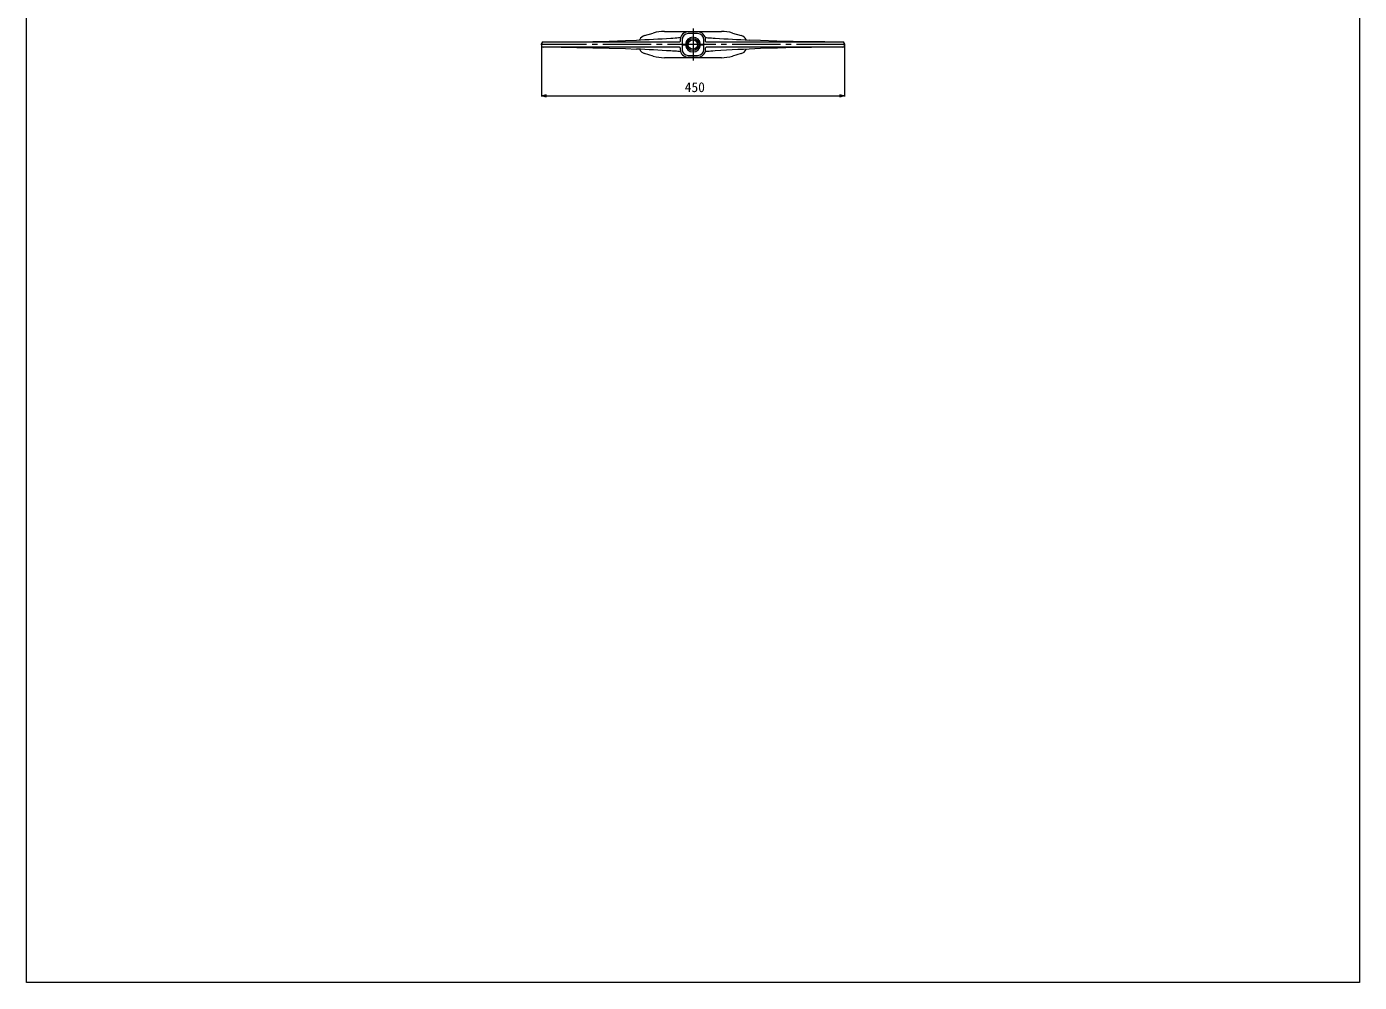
# Model space of a CAD drawing. Units: millimetres, scale not verified. Extents: x -2375 to -393, y -1680 to 1520.
# Drawn here: x -2373 to -393, y -1680 to -260 of the extents above; entities that cross this region are included whole.
import ezdxf
from ezdxf.enums import TextEntityAlignment as Align

# ---------------------------------------------------------------- set-up
doc = ezdxf.new("R2010")
doc.units = ezdxf.units.MM
doc.header["$LTSCALE"] = 8
doc.linetypes.add('CHAIN2', pattern=[12, 9, -1, 1, -1])
for name, color, linetype, lineweight in [('0-2_YKK_ZWAK', 7, 'Continuous', 9), ('0-3_YKK_D', 6, 'Continuous', 9), ('0-4_YKK_13', 4, 'Continuous', 9), ('0-5_YKK_12', 2, 'CHAIN2', 9)]:
    doc.layers.add(name, color=color, linetype=linetype, lineweight=lineweight)
doc.styles.add('ＭＳ ゴシック', font='')
doc.styles.get('ＭＳ ゴシック').set_extended_font_data('MS Gothic')

msp = doc.modelspace()

# ---------------------------------------------------------------- linework, layer by layer
at = {"layer": '0-2_YKK_ZWAK'}
for p, q in [((-2373.067, -1680), (-2373.067, 1440)), ((-393.067, 1440), (-393.067, -1680)), ((-393.067, -1680), (-2373.067, -1680))]:
    msp.add_line(p, q, dxfattribs=at)
at = {"layer": '0-3_YKK_D'}
for p, q in [((-1608.067, -287.506), (-1608.067, -363.742)), ((-1158.067, -287.506), (-1158.067, -363.742)), ((-1608.067, -362.742), (-1600.567, -360.732)), ((-1608.067, -362.742), (-1600.567, -362.742)), ((-1600.567, -364.751), (-1608.067, -362.742)), ((-1600.567, -362.742), (-1165.567, -362.742)), ((-1165.567, -360.732), (-1158.067, -362.742)), ((-1158.067, -362.742), (-1165.567, -362.742)), ((-1158.067, -362.742), (-1165.567, -364.751))]:
    msp.add_line(p, q, dxfattribs=at)
at = {"layer": '0-4_YKK_13'}
for p, q in [((-1455.053, -273.101), (-1442.03, -269.35)), ((-1425.423, -267.006), (-1340.966, -267.006)), ((-1376.157, -267.629), (-1390.157, -267.629)), ((-1376.157, -270.236), (-1390.157, -270.236)), ((-1324.36, -269.35), (-1311.273, -273.101)), ((-1608.067, -285.006), (-1608.067, -288.006)), ((-1605.657, -282.506), (-1570.816, -282.506)), ((-1570.816, -290.506), (-1605.657, -290.506)), ((-1603.157, -282.506), (-1590.246, -282.506)), ((-1590.246, -290.506), (-1603.157, -290.506)), ((-1570.816, -282.506), (-1448.444, -282.506)), ((-1448.444, -290.506), (-1570.816, -290.506)), ((-1448.444, -282.506), (-1418.096, -282.506)), ((-1418.096, -290.506), (-1448.444, -290.506)), ((-1418.096, -282.506), (-1412.121, -282.506)), ((-1412.121, -290.506), (-1418.096, -290.506)), ((-1412.121, -282.506), (-1402.965, -282.506)), ((-1402.965, -290.506), (-1412.121, -290.506)), ((-1402.043, -281.887), (-1402.032, -281.731)), ((-1402.034, -279.506), (-1402.034, -281.783)), ((-1402.034, -291.233), (-1402.034, -293.506)), ((-1399.4, -279.479), (-1399.4, -286.229)), ((-1398.401, -286.229), (-1399.4, -286.229)), ((-1399.4, -286.729), (-1398.401, -286.729)), ((-1399.4, -286.729), (-1399.4, -293.479)), ((-1399.35, -286.229), (-1399.35, -286.729)), ((-1395.154, -286.229), (-1398.401, -286.229)), ((-1398.401, -286.729), (-1395.154, -286.729)), ((-1395.157, -286.729), (-1395.157, -286.229)), ((-1394.257, -286.229), (-1394.257, -286.729)), ((-1394.157, -286.729), (-1394.157, -286.229)), ((-1394.154, -286.229), (-1392.153, -286.229)), ((-1392.153, -286.729), (-1394.154, -286.729)), ((-1392.957, -286.729), (-1392.957, -286.229)), ((-1392.657, -286.229), (-1392.657, -286.729)), ((-1374.16, -286.229), (-1372.16, -286.229)), ((-1372.16, -286.729), (-1374.16, -286.729)), ((-1373.357, -286.229), (-1373.357, -286.729)), ((-1372.157, -286.229), (-1372.157, -286.729)), ((-1372.057, -286.729), (-1372.057, -286.229)), ((-1367.913, -286.229), (-1371.159, -286.229)), ((-1371.159, -286.729), (-1367.913, -286.729)), ((-1371.157, -286.229), (-1371.157, -286.729)), ((-1366.913, -286.229), (-1367.913, -286.229)), ((-1367.913, -286.729), (-1366.913, -286.729)), ((-1366.964, -286.729), (-1366.964, -286.229)), ((-1366.913, -286.229), (-1366.913, -279.479)), ((-1366.913, -293.479), (-1366.913, -286.729)), ((-1364.281, -291.28), (-1364.271, -291.124)), ((-1364.28, -281.778), (-1364.28, -279.506)), ((-1364.28, -293.506), (-1364.28, -291.229)), ((-1363.349, -282.506), (-1354.193, -282.506)), ((-1354.193, -290.506), (-1363.349, -290.506)), ((-1354.193, -282.506), (-1348.217, -282.506)), ((-1348.217, -290.506), (-1354.193, -290.506)), ((-1348.217, -282.506), (-1317.869, -282.506)), ((-1317.869, -290.506), (-1348.217, -290.506)), ((-1317.869, -282.506), (-1195.498, -282.506)), ((-1195.498, -290.506), (-1317.869, -290.506)), ((-1195.498, -282.506), (-1160.657, -282.506)), ((-1160.657, -290.506), (-1195.498, -290.506)), ((-1176.068, -282.506), (-1163.157, -282.506)), ((-1163.157, -290.506), (-1176.068, -290.506)), ((-1158.067, -288.006), (-1158.067, -285.006)), ((-1442.03, -303.662), (-1455.053, -299.911)), ((-1340.966, -306.006), (-1425.423, -306.006)), ((-1390.157, -302.723), (-1376.157, -302.723)), ((-1390.157, -305.382), (-1376.157, -305.382)), ((-1311.273, -299.911), (-1324.36, -303.662))]:
    msp.add_line(p, q, dxfattribs=at)
for points in [[(-1416.189, -276.992), (-1412.885, -276.78), (-1409.702, -276.573), (-1407.097, -276.4), (-1404.744, -276.242), (-1402.683, -276.102), (-1401.426, -276.016)], [(-1364.965, -276.01), (-1364.76, -276.024), (-1363.086, -276.139), (-1360.956, -276.283), (-1358.527, -276.446), (-1355.815, -276.625), (-1352.937, -276.812), (-1350.124, -276.992)], [(-1578.975, -282.483), (-1555.557, -282.287), (-1531.878, -281.886), (-1507.753, -281.268), (-1483.483, -280.432), (-1467.236, -279.753)], [(-1578.975, -290.529), (-1555.557, -290.725), (-1531.878, -291.125), (-1507.753, -291.743), (-1483.483, -292.579), (-1467.236, -293.258)], [(-1401.349, -297.001), (-1401.554, -296.987), (-1403.228, -296.872), (-1405.358, -296.728), (-1407.787, -296.565), (-1410.499, -296.386), (-1413.377, -296.199), (-1416.189, -296.02)], [(-1394.154, -286.229), (-1394.21, -286.229), (-1394.373, -286.229), (-1394.624, -286.229), (-1394.934, -286.229), (-1395.154, -286.229)], [(-1395.154, -286.729), (-1394.823, -286.729), (-1394.529, -286.729), (-1394.306, -286.729), (-1394.178, -286.729), (-1394.154, -286.729)], [(-1371.159, -286.229), (-1371.491, -286.229), (-1371.784, -286.229), (-1372.008, -286.229), (-1372.135, -286.229), (-1372.16, -286.229)], [(-1372.16, -286.729), (-1372.103, -286.729), (-1371.941, -286.729), (-1371.69, -286.729), (-1371.379, -286.729), (-1371.159, -286.729)], [(-1350.124, -296.02), (-1353.428, -296.231), (-1356.612, -296.439), (-1359.217, -296.611), (-1361.57, -296.769), (-1363.631, -296.91), (-1364.887, -296.996)], [(-1187.339, -282.483), (-1210.756, -282.287), (-1234.436, -281.886), (-1258.56, -281.268), (-1282.831, -280.432), (-1299.078, -279.753)], [(-1182.383, -290.513), (-1207.045, -290.68), (-1232.078, -291.076), (-1257.298, -291.705), (-1282.753, -292.576)]]:
    msp.add_lwpolyline(points, dxfattribs=at)
for radius in [9, 7]:
    msp.add_circle((-1383.157, -286.479), radius, dxfattribs=at)
for centre, radius, start, end in [((-1590.246, 2467.494), 2750, 272.56375, 273.62886), ((-1451.667, -284.632), 12, 106.06802, 152.22395), ((-1425.423, -327.006), 60, 90, 106.06802), ((-1390.157, -279.506), 11.875, 90, 180), ((-1390.157, -279.479), 9.242, 90, 180), ((-1383.157, -286.479), 11, 1.30228, 178.69771), ((-1376.157, -279.506), 11.875, 0, 90), ((-1376.157, -279.479), 9.242, 0, 90), ((-1176.068, 2467.494), 2750, 266.37112, 267.43623), ((-1340.966, -327.006), 60, 73.93196, 90), ((-1314.594, -284.632), 12, 27.77603, 73.93196), ((-1605.567, -285.006), 2.5, 90, 180), ((-1605.567, -288.006), 2.5, 180, 270), ((-1590.246, -3040.506), 2750, 86.37112, 87.43623), ((-1448.11, -286.506), 16.021, 152.22395, 154.22284), ((-1448.11, -286.506), 16.021, 205.77715, 207.77603), ((-1451.667, -288.379), 12, 207.77603, 253.93196), ((-1402.945, -281.548), 0.954, 268.88031, 341.21124), ((-1402.932, -291.448), 0.935, 16.2157, 90.30777), ((-1390.157, -293.506), 11.875, 180, 270), ((-1390.157, -293.479), 9.242, 180, 270), ((-1383.157, -286.479), 11, 181.30228, 358.69771), ((-1376.157, -293.479), 9.242, 270, 0), ((-1376.157, -293.506), 11.875, 270, 0), ((-1363.382, -281.564), 0.935, 196.21066, 270.38577), ((-1363.368, -291.463), 0.954, 88.88016, 161.2114), ((-1176.068, -3040.506), 2750, 92.22333, 93.62886), ((-1314.594, -288.379), 12, 286.06802, 332.22395), ((-1318.152, -286.506), 16.021, 25.76724, 27.77603), ((-1318.152, -286.506), 16.021, 332.22395, 334.23274), ((-1160.567, -285.006), 2.5, 0, 90), ((-1160.567, -288.006), 2.5, 270, 0), ((-1425.423, -246.006), 60, 253.93196, 270), ((-1340.966, -246.006), 60, 270, 286.06802)]:
    msp.add_arc(centre, radius, start, end, dxfattribs=at)
at = {"layer": '0-5_YKK_12'}
for p, q in [((-1383.067, -262.744), (-1383.067, -310.268)), ((-1157.074, -286.506), (-1609.389, -286.506))]:
    msp.add_line(p, q, dxfattribs=at)

# ---------------------------------------------------------------- texts
at = {"layer": '0-3_YKK_D', "color": 4, "style": 'ＭＳ ゴシック'}
msp.add_text('450', height=14.66, dxfattribs=at).set_placement((-1395.307, -361.541), align=Align.BOTTOM_LEFT)

doc.saveas('drawing.dxf')
